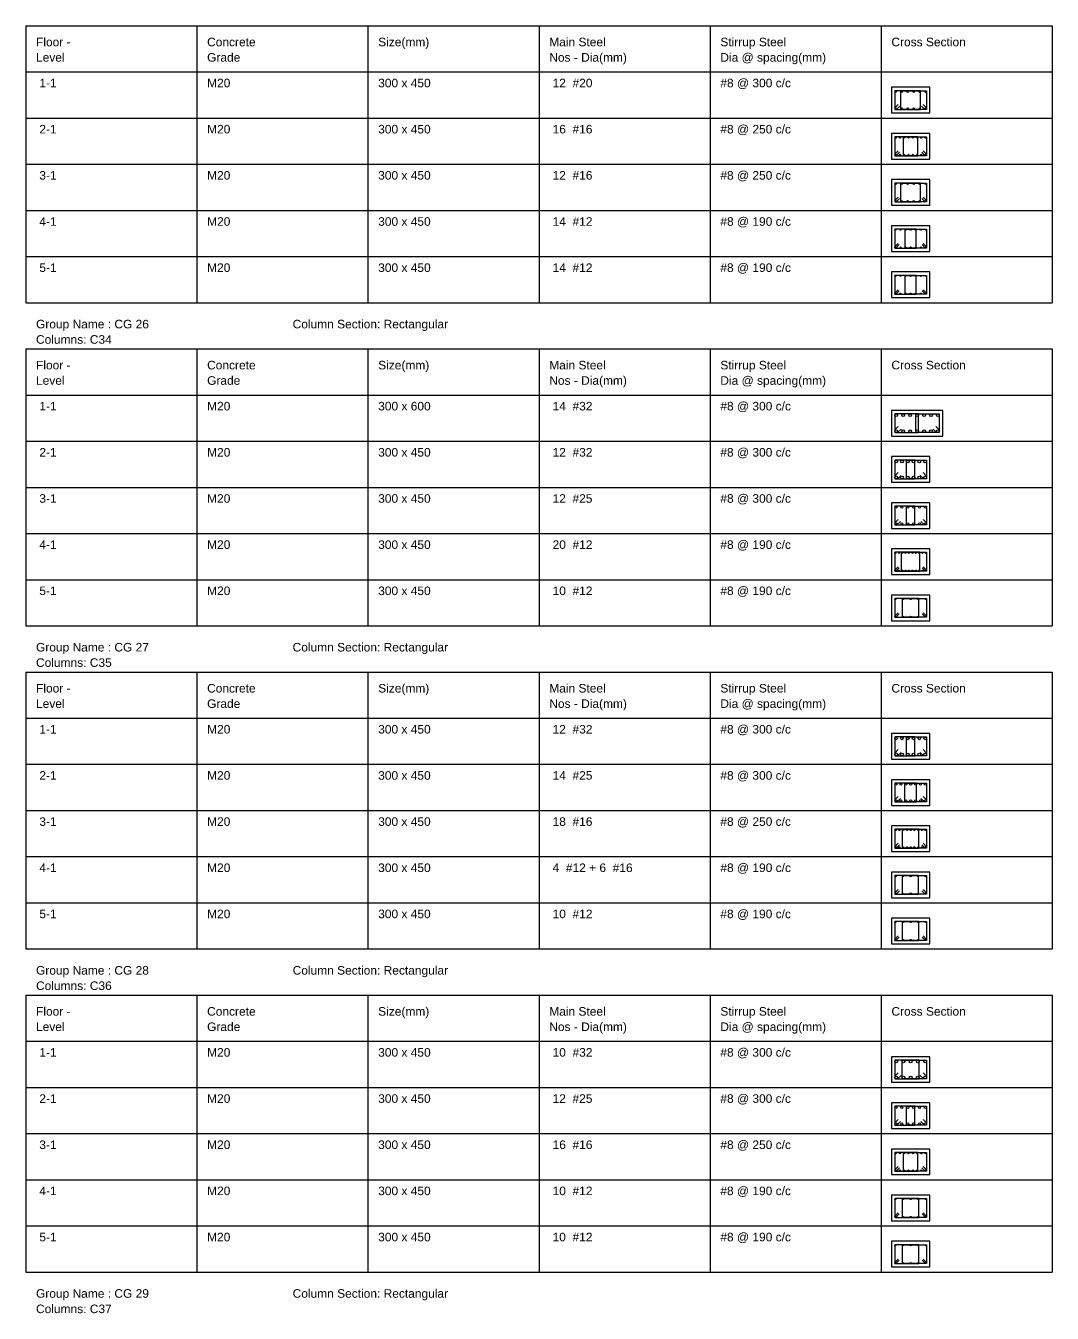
# Model space of a CAD drawing. Extents: x 28 to 264, y -211 to 74.
# Drawn here: x 73.06 to 85.06, y -50.64 to -35.58 of the extents above; entities that cross this region are included whole.
import ezdxf

# ---------------------------------------------------------------- set-up
doc = ezdxf.new("R2010")
doc.units = 0
doc.layers.add('Schedule', color=140, linetype='CONTINUOUS')
doc.styles.add('STRUDS_Arial', font='ARIAL.TTF', dxfattribs={"height": 0.04})

msp = doc.modelspace()

# ---------------------------------------------------------------- linework, layer by layer
at = {"layer": 'Schedule'}
for p, q in [((73.058, -35.5801), (85.058, -35.5801)), ((73.058, -35.5801), (73.058, -38.8201)), ((75.058, -35.5801), (75.058, -38.8201)), ((77.058, -35.5801), (77.058, -38.8201)), ((79.058, -35.5801), (79.058, -38.8201)), ((81.058, -35.5801), (81.058, -38.8201)), ((83.058, -35.5801), (83.058, -38.8201)), ((85.058, -35.5801), (85.058, -38.8201)), ((73.058, -36.1201), (85.058, -36.1201)), ((83.628, -36.3001), (83.178, -36.3001)), ((83.178, -36.3001), (83.178, -36.6001)), ((83.518, -36.3401), (83.218, -36.3401)), ((83.218, -36.3401), (83.218, -36.5601)), ((83.288, -36.5601), (83.288, -36.3401)), ((83.288, -36.3401), (83.588, -36.3401)), ((83.518, -36.5601), (83.518, -36.3401)), ((83.588, -36.3401), (83.588, -36.5601)), ((83.628, -36.6001), (83.628, -36.3001)), ((83.218, -36.5401), (83.258, -36.5001)), ((83.218, -36.5601), (83.518, -36.5601)), ((83.238, -36.5601), (83.278, -36.5201)), ((83.588, -36.5601), (83.288, -36.5601)), ((83.568, -36.5601), (83.528, -36.5201)), ((83.588, -36.5401), (83.548, -36.5001)), ((73.058, -36.6601), (85.058, -36.6601)), ((83.178, -36.6001), (83.628, -36.6001)), ((83.628, -36.8401), (83.178, -36.8401)), ((83.178, -36.8401), (83.178, -37.1401)), ((83.4869, -36.8801), (83.218, -36.8801)), ((83.218, -36.8801), (83.218, -37.1001)), ((83.3192, -37.1001), (83.3192, -36.8801)), ((83.3192, -36.8801), (83.588, -36.8801)), ((83.4869, -37.1001), (83.4869, -36.8801)), ((83.588, -36.8801), (83.588, -37.1001)), ((83.628, -37.1401), (83.628, -36.8401)), ((83.218, -37.0841), (83.258, -37.0441)), ((83.588, -37.0841), (83.548, -37.0441)), ((73.058, -37.2001), (85.058, -37.2001)), ((83.178, -37.1401), (83.628, -37.1401)), ((83.218, -37.1001), (83.4869, -37.1001)), ((83.234, -37.1001), (83.274, -37.0601)), ((83.588, -37.1001), (83.3192, -37.1001)), ((83.572, -37.1001), (83.532, -37.0601)), ((83.628, -37.3801), (83.178, -37.3801)), ((83.178, -37.3801), (83.178, -37.6801)), ((83.5172, -37.4201), (83.218, -37.4201)), ((83.218, -37.4201), (83.218, -37.6401)), ((83.2888, -37.6401), (83.2888, -37.4201)), ((83.2888, -37.4201), (83.588, -37.4201)), ((83.5172, -37.6401), (83.5172, -37.4201)), ((83.588, -37.4201), (83.588, -37.6401)), ((83.628, -37.6801), (83.628, -37.3801)), ((83.218, -37.6241), (83.258, -37.5841)), ((83.218, -37.6401), (83.5172, -37.6401)), ((83.234, -37.6401), (83.274, -37.6001)), ((83.588, -37.6401), (83.2888, -37.6401)), ((83.572, -37.6401), (83.532, -37.6001)), ((83.588, -37.6241), (83.548, -37.5841)), ((73.058, -37.7401), (85.058, -37.7401)), ((83.178, -37.6801), (83.628, -37.6801)), ((83.628, -37.9201), (83.178, -37.9201)), ((83.178, -37.9201), (83.178, -38.2201)), ((83.628, -38.2201), (83.628, -37.9201)), ((83.4687, -37.9601), (83.218, -37.9601)), ((83.218, -37.9601), (83.218, -38.1801)), ((83.3374, -38.1801), (83.3374, -37.9601)), ((83.3374, -37.9601), (83.588, -37.9601)), ((83.4687, -38.1801), (83.4687, -37.9601)), ((83.588, -37.9601), (83.588, -38.1801)), ((83.178, -38.2201), (83.628, -38.2201)), ((83.218, -38.1681), (83.258, -38.1281)), ((83.218, -38.1801), (83.4687, -38.1801)), ((83.23, -38.1801), (83.27, -38.1401)), ((83.588, -38.1801), (83.3374, -38.1801)), ((83.576, -38.1801), (83.536, -38.1401)), ((83.588, -38.1681), (83.548, -38.1281)), ((73.058, -38.2801), (85.058, -38.2801)), ((83.628, -38.4601), (83.178, -38.4601)), ((83.178, -38.4601), (83.178, -38.7601)), ((83.4687, -38.5001), (83.218, -38.5001)), ((83.218, -38.5001), (83.218, -38.7201)), ((83.3374, -38.7201), (83.3374, -38.5001)), ((83.3374, -38.5001), (83.588, -38.5001)), ((83.4687, -38.7201), (83.4687, -38.5001)), ((83.588, -38.5001), (83.588, -38.7201)), ((83.628, -38.7601), (83.628, -38.4601)), ((83.218, -38.7081), (83.258, -38.6681)), ((83.23, -38.7201), (83.27, -38.6801)), ((83.576, -38.7201), (83.536, -38.6801)), ((83.588, -38.7081), (83.548, -38.6681)), ((73.058, -38.8201), (85.058, -38.8201)), ((83.178, -38.7601), (83.628, -38.7601)), ((83.218, -38.7201), (83.4687, -38.7201)), ((83.588, -38.7201), (83.3374, -38.7201)), ((73.058, -39.3601), (85.058, -39.3601)), ((73.058, -39.3601), (73.058, -42.6001)), ((75.058, -39.3601), (75.058, -42.6001)), ((77.058, -39.3601), (77.058, -42.6001)), ((79.058, -39.3601), (79.058, -42.6001)), ((81.058, -39.3601), (81.058, -42.6001)), ((83.058, -39.3601), (83.058, -42.6001)), ((85.058, -39.3601), (85.058, -42.6001)), ((73.058, -39.9001), (85.058, -39.9001)), ((83.778, -40.0801), (83.178, -40.0801)), ((83.178, -40.0801), (83.178, -40.3801)), ((83.494, -40.1201), (83.218, -40.1201)), ((83.218, -40.1201), (83.218, -40.3401)), ((83.462, -40.3401), (83.462, -40.1201)), ((83.462, -40.1201), (83.738, -40.1201)), ((83.494, -40.3401), (83.494, -40.1201)), ((83.738, -40.1201), (83.738, -40.3401)), ((83.778, -40.3801), (83.778, -40.0801)), ((83.218, -40.3081), (83.258, -40.2681)), ((83.218, -40.3401), (83.494, -40.3401)), ((83.25, -40.3401), (83.29, -40.3001)), ((83.738, -40.3401), (83.462, -40.3401)), ((83.706, -40.3401), (83.666, -40.3001)), ((83.738, -40.3081), (83.698, -40.2681)), ((73.058, -40.4401), (85.058, -40.4401)), ((83.178, -40.3801), (83.778, -40.3801)), ((83.628, -40.6201), (83.178, -40.6201)), ((83.178, -40.6201), (83.178, -40.9201)), ((83.4528, -40.6601), (83.218, -40.6601)), ((83.218, -40.6601), (83.218, -40.8801)), ((83.3532, -40.8801), (83.3532, -40.6601)), ((83.3532, -40.6601), (83.588, -40.6601)), ((83.4528, -40.8801), (83.4528, -40.6601)), ((83.588, -40.6601), (83.588, -40.8801)), ((83.628, -40.9201), (83.628, -40.6201)), ((83.218, -40.8481), (83.258, -40.8081)), ((83.588, -40.8481), (83.548, -40.8081)), ((83.178, -40.9201), (83.628, -40.9201)), ((83.218, -40.8801), (83.4528, -40.8801)), ((83.25, -40.8801), (83.29, -40.8401)), ((83.588, -40.8801), (83.3532, -40.8801)), ((83.556, -40.8801), (83.516, -40.8401)), ((73.058, -40.9801), (85.058, -40.9801)), ((83.628, -41.1601), (83.178, -41.1601)), ((83.178, -41.1601), (83.178, -41.4601)), ((83.45, -41.2001), (83.218, -41.2001)), ((83.218, -41.2001), (83.218, -41.4201)), ((83.356, -41.4201), (83.356, -41.2001)), ((83.356, -41.2001), (83.588, -41.2001)), ((83.45, -41.4201), (83.45, -41.2001)), ((83.588, -41.2001), (83.588, -41.4201)), ((83.628, -41.4601), (83.628, -41.1601)), ((83.218, -41.3951), (83.258, -41.3551)), ((83.243, -41.4201), (83.283, -41.3801)), ((83.563, -41.4201), (83.523, -41.3801)), ((83.588, -41.3951), (83.548, -41.3551)), ((73.058, -41.5201), (85.058, -41.5201)), ((83.178, -41.4601), (83.628, -41.4601)), ((83.218, -41.4201), (83.45, -41.4201)), ((83.588, -41.4201), (83.356, -41.4201)), ((83.628, -41.7001), (83.178, -41.7001)), ((83.178, -41.7001), (83.178, -42.0001)), ((83.628, -42.0001), (83.628, -41.7001)), ((83.5085, -41.7401), (83.218, -41.7401)), ((83.218, -41.7401), (83.218, -41.9601)), ((83.2976, -41.9601), (83.2976, -41.7401)), ((83.2976, -41.7401), (83.588, -41.7401)), ((83.5085, -41.9601), (83.5085, -41.7401)), ((83.588, -41.7401), (83.588, -41.9601)), ((83.178, -42.0001), (83.628, -42.0001)), ((83.218, -41.9481), (83.258, -41.9081)), ((83.218, -41.9601), (83.5085, -41.9601)), ((83.23, -41.9601), (83.27, -41.9201)), ((83.588, -41.9601), (83.2976, -41.9601)), ((83.576, -41.9601), (83.536, -41.9201)), ((83.588, -41.9481), (83.548, -41.9081)), ((73.058, -42.0601), (85.058, -42.0601)), ((83.628, -42.2401), (83.178, -42.2401)), ((83.178, -42.2401), (83.178, -42.5401)), ((83.4985, -42.2801), (83.218, -42.2801)), ((83.218, -42.2801), (83.218, -42.5001)), ((83.3075, -42.5001), (83.3075, -42.2801)), ((83.3075, -42.2801), (83.588, -42.2801)), ((83.4985, -42.5001), (83.4985, -42.2801)), ((83.588, -42.2801), (83.588, -42.5001)), ((83.628, -42.5401), (83.628, -42.2401)), ((83.218, -42.4881), (83.258, -42.4481)), ((83.23, -42.5001), (83.27, -42.4601)), ((83.576, -42.5001), (83.536, -42.4601)), ((83.588, -42.4881), (83.548, -42.4481)), ((73.058, -42.6001), (85.058, -42.6001)), ((83.178, -42.5401), (83.628, -42.5401)), ((83.218, -42.5001), (83.4985, -42.5001)), ((83.588, -42.5001), (83.3075, -42.5001)), ((73.058, -43.1401), (85.058, -43.1401)), ((73.058, -43.1401), (73.058, -46.3801)), ((75.058, -43.1401), (75.058, -46.3801)), ((77.058, -43.1401), (77.058, -46.3801)), ((79.058, -43.1401), (79.058, -46.3801)), ((81.058, -43.1401), (81.058, -46.3801)), ((83.058, -43.1401), (83.058, -46.3801)), ((85.058, -43.1401), (85.058, -46.3801)), ((73.058, -43.6801), (85.058, -43.6801)), ((83.628, -43.8601), (83.178, -43.8601)), ((83.178, -43.8601), (83.178, -44.1601)), ((83.4528, -43.9001), (83.218, -43.9001)), ((83.218, -43.9001), (83.218, -44.1201)), ((83.3532, -44.1201), (83.3532, -43.9001)), ((83.3532, -43.9001), (83.588, -43.9001)), ((83.4528, -44.1201), (83.4528, -43.9001)), ((83.588, -43.9001), (83.588, -44.1201)), ((83.628, -44.1601), (83.628, -43.8601)), ((83.218, -44.0881), (83.258, -44.0481)), ((83.218, -44.1201), (83.4528, -44.1201)), ((83.25, -44.1201), (83.29, -44.0801)), ((83.588, -44.1201), (83.3532, -44.1201)), ((83.556, -44.1201), (83.516, -44.0801)), ((83.588, -44.0881), (83.548, -44.0481)), ((73.058, -44.2201), (85.058, -44.2201)), ((83.178, -44.1601), (83.628, -44.1601)), ((83.628, -44.4001), (83.178, -44.4001)), ((83.178, -44.4001), (83.178, -44.7001)), ((83.628, -44.7001), (83.628, -44.4001)), ((83.473, -44.4401), (83.218, -44.4401)), ((83.218, -44.4401), (83.218, -44.6601)), ((83.333, -44.6601), (83.333, -44.4401)), ((83.333, -44.4401), (83.588, -44.4401)), ((83.473, -44.6601), (83.473, -44.4401)), ((83.588, -44.4401), (83.588, -44.6601)), ((83.178, -44.7001), (83.628, -44.7001)), ((83.218, -44.6351), (83.258, -44.5951)), ((83.218, -44.6601), (83.473, -44.6601)), ((83.243, -44.6601), (83.283, -44.6201)), ((83.588, -44.6601), (83.333, -44.6601)), ((83.563, -44.6601), (83.523, -44.6201)), ((83.588, -44.6351), (83.548, -44.5951)), ((73.058, -44.7601), (85.058, -44.7601)), ((83.628, -44.9401), (83.178, -44.9401)), ((83.178, -44.9401), (83.178, -45.2401)), ((83.4995, -44.9801), (83.218, -44.9801)), ((83.218, -44.9801), (83.218, -45.2001)), ((83.3065, -45.2001), (83.3065, -44.9801)), ((83.3065, -44.9801), (83.588, -44.9801)), ((83.4995, -45.2001), (83.4995, -44.9801)), ((83.588, -44.9801), (83.588, -45.2001)), ((83.628, -45.2401), (83.628, -44.9401)), ((83.218, -45.1841), (83.258, -45.1441)), ((83.234, -45.2001), (83.274, -45.1601)), ((83.572, -45.2001), (83.532, -45.1601)), ((83.588, -45.1841), (83.548, -45.1441)), ((73.058, -45.3001), (85.058, -45.3001)), ((83.178, -45.2401), (83.628, -45.2401)), ((83.218, -45.2001), (83.4995, -45.2001)), ((83.588, -45.2001), (83.3065, -45.2001)), ((83.628, -45.4801), (83.178, -45.4801)), ((83.178, -45.4801), (83.178, -45.7801)), ((83.628, -45.7801), (83.628, -45.4801)), ((83.4955, -45.5201), (83.218, -45.5201)), ((83.218, -45.5201), (83.218, -45.7401)), ((83.3065, -45.7401), (83.3065, -45.5201)), ((83.3065, -45.5201), (83.588, -45.5201)), ((83.4955, -45.7401), (83.4955, -45.5201)), ((83.588, -45.5201), (83.588, -45.7401)), ((83.178, -45.7801), (83.628, -45.7801)), ((83.218, -45.7241), (83.258, -45.6841)), ((83.218, -45.7401), (83.4955, -45.7401)), ((83.234, -45.7401), (83.274, -45.7001)), ((83.588, -45.7401), (83.3065, -45.7401)), ((83.572, -45.7401), (83.532, -45.7001)), ((83.588, -45.7241), (83.548, -45.6841)), ((73.058, -45.8401), (85.058, -45.8401)), ((83.628, -46.0201), (83.178, -46.0201)), ((83.178, -46.0201), (83.178, -46.3201)), ((83.4985, -46.0601), (83.218, -46.0601)), ((83.218, -46.0601), (83.218, -46.2801)), ((83.3075, -46.2801), (83.3075, -46.0601)), ((83.3075, -46.0601), (83.588, -46.0601)), ((83.4985, -46.2801), (83.4985, -46.0601)), ((83.588, -46.0601), (83.588, -46.2801)), ((83.628, -46.3201), (83.628, -46.0201)), ((83.218, -46.2681), (83.258, -46.2281)), ((83.588, -46.2681), (83.548, -46.2281)), ((73.058, -46.3801), (85.058, -46.3801)), ((83.178, -46.3201), (83.628, -46.3201)), ((83.218, -46.2801), (83.4985, -46.2801)), ((83.23, -46.2801), (83.27, -46.2401)), ((83.588, -46.2801), (83.3075, -46.2801)), ((83.576, -46.2801), (83.536, -46.2401)), ((73.058, -46.9201), (85.058, -46.9201)), ((73.058, -46.9201), (73.058, -50.1601)), ((75.058, -46.9201), (75.058, -50.1601)), ((77.058, -46.9201), (77.058, -50.1601)), ((79.058, -46.9201), (79.058, -50.1601)), ((81.058, -46.9201), (81.058, -50.1601)), ((83.058, -46.9201), (83.058, -50.1601)), ((85.058, -46.9201), (85.058, -50.1601)), ((73.058, -47.4601), (85.058, -47.4601)), ((83.628, -47.6401), (83.178, -47.6401)), ((83.178, -47.6401), (83.178, -47.9401)), ((83.5035, -47.6801), (83.218, -47.6801)), ((83.218, -47.6801), (83.218, -47.9001)), ((83.3025, -47.9001), (83.3025, -47.6801)), ((83.3025, -47.6801), (83.588, -47.6801)), ((83.5035, -47.9001), (83.5035, -47.6801)), ((83.588, -47.6801), (83.588, -47.9001)), ((83.628, -47.9401), (83.628, -47.6401)), ((83.218, -47.8681), (83.258, -47.8281)), ((83.25, -47.9001), (83.29, -47.8601)), ((83.556, -47.9001), (83.516, -47.8601)), ((83.588, -47.8681), (83.548, -47.8281)), ((73.058, -48.0001), (85.058, -48.0001)), ((83.178, -47.9401), (83.628, -47.9401)), ((83.218, -47.9001), (83.5035, -47.9001)), ((83.588, -47.9001), (83.3025, -47.9001)), ((83.628, -48.1801), (83.178, -48.1801)), ((83.178, -48.1801), (83.178, -48.4801)), ((83.628, -48.4801), (83.628, -48.1801)), ((83.45, -48.2201), (83.218, -48.2201)), ((83.218, -48.2201), (83.218, -48.4401)), ((83.356, -48.4401), (83.356, -48.2201)), ((83.356, -48.2201), (83.588, -48.2201)), ((83.45, -48.4401), (83.45, -48.2201)), ((83.588, -48.2201), (83.588, -48.4401)), ((83.178, -48.4801), (83.628, -48.4801)), ((83.218, -48.4151), (83.258, -48.3751)), ((83.218, -48.4401), (83.45, -48.4401)), ((83.243, -48.4401), (83.283, -48.4001)), ((83.588, -48.4401), (83.356, -48.4401)), ((83.563, -48.4401), (83.523, -48.4001)), ((83.588, -48.4151), (83.548, -48.3751)), ((73.058, -48.5401), (85.058, -48.5401)), ((83.628, -48.7201), (83.178, -48.7201)), ((83.178, -48.7201), (83.178, -49.0201)), ((83.4869, -48.7601), (83.218, -48.7601)), ((83.218, -48.7601), (83.218, -48.9801)), ((83.3192, -48.9801), (83.3192, -48.7601)), ((83.3192, -48.7601), (83.588, -48.7601)), ((83.4869, -48.9801), (83.4869, -48.7601)), ((83.588, -48.7601), (83.588, -48.9801)), ((83.628, -49.0201), (83.628, -48.7201)), ((83.218, -48.9641), (83.258, -48.9241)), ((83.234, -48.9801), (83.274, -48.9401)), ((83.572, -48.9801), (83.532, -48.9401)), ((83.588, -48.9641), (83.548, -48.9241)), ((73.058, -49.0801), (85.058, -49.0801)), ((83.178, -49.0201), (83.628, -49.0201)), ((83.218, -48.9801), (83.4869, -48.9801)), ((83.588, -48.9801), (83.3192, -48.9801)), ((83.628, -49.2601), (83.178, -49.2601)), ((83.178, -49.2601), (83.178, -49.5601)), ((83.4985, -49.3001), (83.218, -49.3001)), ((83.218, -49.3001), (83.218, -49.5201)), ((83.3075, -49.5201), (83.3075, -49.3001)), ((83.3075, -49.3001), (83.588, -49.3001)), ((83.4985, -49.5201), (83.4985, -49.3001)), ((83.588, -49.3001), (83.588, -49.5201)), ((83.628, -49.5601), (83.628, -49.2601)), ((83.218, -49.5081), (83.258, -49.4681)), ((83.218, -49.5201), (83.4985, -49.5201)), ((83.23, -49.5201), (83.27, -49.4801)), ((83.588, -49.5201), (83.3075, -49.5201)), ((83.576, -49.5201), (83.536, -49.4801)), ((83.588, -49.5081), (83.548, -49.4681)), ((73.058, -49.6201), (85.058, -49.6201)), ((83.178, -49.5601), (83.628, -49.5601)), ((83.628, -49.8001), (83.178, -49.8001)), ((83.178, -49.8001), (83.178, -50.1001)), ((83.4985, -49.8401), (83.218, -49.8401)), ((83.218, -49.8401), (83.218, -50.0601)), ((83.3075, -50.0601), (83.3075, -49.8401)), ((83.3075, -49.8401), (83.588, -49.8401)), ((83.4985, -50.0601), (83.4985, -49.8401)), ((83.588, -49.8401), (83.588, -50.0601)), ((83.628, -50.1001), (83.628, -49.8001)), ((83.178, -50.1001), (83.628, -50.1001)), ((83.218, -50.0481), (83.258, -50.0081)), ((83.218, -50.0601), (83.4985, -50.0601)), ((83.23, -50.0601), (83.27, -50.0201)), ((83.588, -50.0601), (83.3075, -50.0601)), ((83.576, -50.0601), (83.536, -50.0201)), ((83.588, -50.0481), (83.548, -50.0081)), ((73.058, -50.1601), (85.058, -50.1601))]:
    msp.add_line(p, q, dxfattribs=at)
for centre, radius in [((83.228, -36.3501), 0.01), ((83.298, -36.3501), 0.01), ((83.368, -36.3501), 0.01), ((83.438, -36.3501), 0.01), ((83.508, -36.3501), 0.01), ((83.578, -36.3501), 0.01), ((83.228, -36.5501), 0.01), ((83.298, -36.5501), 0.01), ((83.368, -36.5501), 0.01), ((83.438, -36.5501), 0.01), ((83.508, -36.5501), 0.01), ((83.578, -36.5501), 0.01), ((83.226, -36.8881), 0.008), ((83.2766, -36.8881), 0.008), ((83.3272, -36.8881), 0.008), ((83.3777, -36.8881), 0.008), ((83.4283, -36.8881), 0.008), ((83.4789, -36.8881), 0.008), ((83.5294, -36.8881), 0.008), ((83.58, -36.8881), 0.008), ((83.226, -37.0921), 0.008), ((83.2766, -37.0921), 0.008), ((83.3272, -37.0921), 0.008), ((83.3777, -37.0921), 0.008), ((83.4283, -37.0921), 0.008), ((83.4789, -37.0921), 0.008), ((83.5294, -37.0921), 0.008), ((83.58, -37.0921), 0.008), ((83.226, -37.4281), 0.008), ((83.2968, -37.4281), 0.008), ((83.3676, -37.4281), 0.008), ((83.4384, -37.4281), 0.008), ((83.5092, -37.4281), 0.008), ((83.58, -37.4281), 0.008), ((83.226, -37.6321), 0.008), ((83.2968, -37.6321), 0.008), ((83.3676, -37.6321), 0.008), ((83.4384, -37.6321), 0.008), ((83.5092, -37.6321), 0.008), ((83.58, -37.6321), 0.008), ((83.224, -37.9661), 0.006), ((83.2837, -37.9661), 0.006), ((83.3434, -37.9661), 0.006), ((83.403, -37.9661), 0.006), ((83.4627, -37.9661), 0.006), ((83.5223, -37.9661), 0.006), ((83.582, -37.9661), 0.006), ((83.224, -38.1741), 0.006), ((83.2837, -38.1741), 0.006), ((83.3434, -38.1741), 0.006), ((83.403, -38.1741), 0.006), ((83.4627, -38.1741), 0.006), ((83.5223, -38.1741), 0.006), ((83.582, -38.1741), 0.006), ((83.224, -38.5061), 0.006), ((83.2837, -38.5061), 0.006), ((83.3434, -38.5061), 0.006), ((83.403, -38.5061), 0.006), ((83.4627, -38.5061), 0.006), ((83.5223, -38.5061), 0.006), ((83.582, -38.5061), 0.006), ((83.224, -38.7141), 0.006), ((83.2837, -38.7141), 0.006), ((83.3434, -38.7141), 0.006), ((83.403, -38.7141), 0.006), ((83.4627, -38.7141), 0.006), ((83.5223, -38.7141), 0.006), ((83.582, -38.7141), 0.006), ((83.234, -40.1361), 0.016), ((83.3154, -40.1361), 0.016), ((83.3967, -40.1361), 0.016), ((83.478, -40.1361), 0.016), ((83.5593, -40.1361), 0.016), ((83.6407, -40.1361), 0.016), ((83.722, -40.1361), 0.016), ((83.234, -40.3241), 0.016), ((83.3154, -40.3241), 0.016), ((83.3967, -40.3241), 0.016), ((83.478, -40.3241), 0.016), ((83.5593, -40.3241), 0.016), ((83.6407, -40.3241), 0.016), ((83.722, -40.3241), 0.016), ((83.234, -40.6761), 0.016), ((83.3016, -40.6761), 0.016), ((83.3692, -40.6761), 0.016), ((83.4368, -40.6761), 0.016), ((83.5044, -40.6761), 0.016), ((83.572, -40.6761), 0.016), ((83.234, -40.8641), 0.016), ((83.3016, -40.8641), 0.016), ((83.3692, -40.8641), 0.016), ((83.4368, -40.8641), 0.016), ((83.5044, -40.8641), 0.016), ((83.572, -40.8641), 0.016), ((83.2305, -41.2126), 0.0125), ((83.2995, -41.2126), 0.0125), ((83.3685, -41.2126), 0.0125), ((83.4375, -41.2126), 0.0125), ((83.5065, -41.2126), 0.0125), ((83.5755, -41.2126), 0.0125), ((83.2305, -41.4076), 0.0125), ((83.2995, -41.4076), 0.0125), ((83.3685, -41.4076), 0.0125), ((83.4375, -41.4076), 0.0125), ((83.5065, -41.4076), 0.0125), ((83.5755, -41.4076), 0.0125), ((83.224, -41.7461), 0.006), ((83.2638, -41.7461), 0.006), ((83.3036, -41.7461), 0.006), ((83.3434, -41.7461), 0.006), ((83.3831, -41.7461), 0.006), ((83.4229, -41.7461), 0.006), ((83.4627, -41.7461), 0.006), ((83.5025, -41.7461), 0.006), ((83.5422, -41.7461), 0.006), ((83.582, -41.7461), 0.006), ((83.224, -41.9541), 0.006), ((83.2638, -41.9541), 0.006), ((83.3036, -41.9541), 0.006), ((83.3434, -41.9541), 0.006), ((83.3831, -41.9541), 0.006), ((83.4229, -41.9541), 0.006), ((83.4627, -41.9541), 0.006), ((83.5025, -41.9541), 0.006), ((83.5422, -41.9541), 0.006), ((83.582, -41.9541), 0.006), ((83.224, -42.2861), 0.006), ((83.3135, -42.2861), 0.006), ((83.403, -42.2861), 0.006), ((83.4925, -42.2861), 0.006), ((83.582, -42.2861), 0.006), ((83.224, -42.4941), 0.006), ((83.3135, -42.4941), 0.006), ((83.403, -42.4941), 0.006), ((83.4925, -42.4941), 0.006), ((83.582, -42.4941), 0.006), ((83.234, -43.9161), 0.016), ((83.3016, -43.9161), 0.016), ((83.3692, -43.9161), 0.016), ((83.4368, -43.9161), 0.016), ((83.5044, -43.9161), 0.016), ((83.572, -43.9161), 0.016), ((83.234, -44.1041), 0.016), ((83.3016, -44.1041), 0.016), ((83.3692, -44.1041), 0.016), ((83.4368, -44.1041), 0.016), ((83.5044, -44.1041), 0.016), ((83.572, -44.1041), 0.016), ((83.2305, -44.4526), 0.0125), ((83.288, -44.4526), 0.0125), ((83.3455, -44.4526), 0.0125), ((83.403, -44.4526), 0.0125), ((83.4605, -44.4526), 0.0125), ((83.518, -44.4526), 0.0125), ((83.5755, -44.4526), 0.0125), ((83.2305, -44.6476), 0.0125), ((83.288, -44.6476), 0.0125), ((83.3455, -44.6476), 0.0125), ((83.403, -44.6476), 0.0125), ((83.4605, -44.6476), 0.0125), ((83.518, -44.6476), 0.0125), ((83.5755, -44.6476), 0.0125), ((83.226, -44.9881), 0.008), ((83.2703, -44.9881), 0.008), ((83.3145, -44.9881), 0.008), ((83.3588, -44.9881), 0.008), ((83.403, -44.9881), 0.008), ((83.4473, -44.9881), 0.008), ((83.4915, -44.9881), 0.008), ((83.5358, -44.9881), 0.008), ((83.58, -44.9881), 0.008), ((83.226, -45.1921), 0.008), ((83.2703, -45.1921), 0.008), ((83.3145, -45.1921), 0.008), ((83.3588, -45.1921), 0.008), ((83.403, -45.1921), 0.008), ((83.4473, -45.1921), 0.008), ((83.4915, -45.1921), 0.008), ((83.5358, -45.1921), 0.008), ((83.58, -45.1921), 0.008), ((83.226, -45.5281), 0.008), ((83.3125, -45.5281), 0.006), ((83.403, -45.5281), 0.008), ((83.4895, -45.5281), 0.006), ((83.58, -45.5281), 0.008), ((83.226, -45.7321), 0.008), ((83.3125, -45.7341), 0.006), ((83.403, -45.7321), 0.008), ((83.4895, -45.7341), 0.006), ((83.58, -45.7321), 0.008), ((83.224, -46.0661), 0.006), ((83.3135, -46.0661), 0.006), ((83.403, -46.0661), 0.006), ((83.4925, -46.0661), 0.006), ((83.582, -46.0661), 0.006), ((83.224, -46.2741), 0.006), ((83.3135, -46.2741), 0.006), ((83.403, -46.2741), 0.006), ((83.4925, -46.2741), 0.006), ((83.582, -46.2741), 0.006), ((83.234, -47.6961), 0.016), ((83.3185, -47.6961), 0.016), ((83.403, -47.6961), 0.016), ((83.4875, -47.6961), 0.016), ((83.572, -47.6961), 0.016), ((83.234, -47.8841), 0.016), ((83.3185, -47.8841), 0.016), ((83.403, -47.8841), 0.016), ((83.4875, -47.8841), 0.016), ((83.572, -47.8841), 0.016), ((83.2305, -48.2326), 0.0125), ((83.2995, -48.2326), 0.0125), ((83.3685, -48.2326), 0.0125), ((83.4375, -48.2326), 0.0125), ((83.5065, -48.2326), 0.0125), ((83.5755, -48.2326), 0.0125), ((83.2305, -48.4276), 0.0125), ((83.2995, -48.4276), 0.0125), ((83.3685, -48.4276), 0.0125), ((83.4375, -48.4276), 0.0125), ((83.5065, -48.4276), 0.0125), ((83.5755, -48.4276), 0.0125), ((83.226, -48.7681), 0.008), ((83.2766, -48.7681), 0.008), ((83.3272, -48.7681), 0.008), ((83.3777, -48.7681), 0.008), ((83.4283, -48.7681), 0.008), ((83.4789, -48.7681), 0.008), ((83.5294, -48.7681), 0.008), ((83.58, -48.7681), 0.008), ((83.226, -48.9721), 0.008), ((83.2766, -48.9721), 0.008), ((83.3272, -48.9721), 0.008), ((83.3777, -48.9721), 0.008), ((83.4283, -48.9721), 0.008), ((83.4789, -48.9721), 0.008), ((83.5294, -48.9721), 0.008), ((83.58, -48.9721), 0.008), ((83.224, -49.3061), 0.006), ((83.3135, -49.3061), 0.006), ((83.403, -49.3061), 0.006), ((83.4925, -49.3061), 0.006), ((83.582, -49.3061), 0.006), ((83.224, -49.5141), 0.006), ((83.3135, -49.5141), 0.006), ((83.403, -49.5141), 0.006), ((83.4925, -49.5141), 0.006), ((83.582, -49.5141), 0.006), ((83.224, -49.8461), 0.006), ((83.3135, -49.8461), 0.006), ((83.403, -49.8461), 0.006), ((83.4925, -49.8461), 0.006), ((83.582, -49.8461), 0.006), ((83.224, -50.0541), 0.006), ((83.3135, -50.0541), 0.006), ((83.403, -50.0541), 0.006), ((83.4925, -50.0541), 0.006), ((83.582, -50.0541), 0.006)]:
    msp.add_circle(centre, radius, dxfattribs=at)

# ---------------------------------------------------------------- texts
at = {"layer": 'Schedule', "style": 'STRUDS_Arial'}
for s, p in [('Floor - ', (73.178, -35.8201)), ('Concrete', (75.178, -35.8201)), ('Size(mm)', (77.178, -35.8201)), ('Main Steel', (79.178, -35.8201)), ('Stirrup Steel', (81.178, -35.8201)), ('Cross Section', (83.178, -35.8201)), ('Level', (73.178, -36.0001)), ('Grade', (75.178, -36.0001)), ('Nos - Dia(mm)', (79.178, -36.0001)), ('Dia @ spacing(mm)', (81.178, -36.0001)), (' 1-1', (73.178, -36.3001)), ('M20', (75.178, -36.3001)), ('300 x 450 ', (77.178, -36.3001)), (' 12  #20 ', (79.178, -36.3001)), ('#8 @ 300 c/c', (81.178, -36.3001)), (' 2-1', (73.178, -36.8401)), ('M20', (75.178, -36.8401)), ('300 x 450 ', (77.178, -36.8401)), (' 16  #16 ', (79.178, -36.8401)), ('#8 @ 250 c/c', (81.178, -36.8401)), (' 3-1', (73.178, -37.3801)), ('M20', (75.178, -37.3801)), ('300 x 450 ', (77.178, -37.3801)), (' 12  #16 ', (79.178, -37.3801)), ('#8 @ 250 c/c', (81.178, -37.3801)), (' 4-1', (73.178, -37.9201)), ('M20', (75.178, -37.9201)), ('300 x 450 ', (77.178, -37.9201)), (' 14  #12 ', (79.178, -37.9201)), ('#8 @ 190 c/c', (81.178, -37.9201)), (' 5-1', (73.178, -38.4601)), ('M20', (75.178, -38.4601)), ('300 x 450 ', (77.178, -38.4601)), (' 14  #12 ', (79.178, -38.4601)), ('#8 @ 190 c/c', (81.178, -38.4601)), ('Group Name : CG 26', (73.178, -39.1201)), ('Column Section: Rectangular ', (76.178, -39.1201)), ('Columns: C34 ', (73.178, -39.3001)), ('Floor - ', (73.178, -39.6001)), ('Concrete', (75.178, -39.6001)), ('Size(mm)', (77.178, -39.6001)), ('Main Steel', (79.178, -39.6001)), ('Stirrup Steel', (81.178, -39.6001)), ('Cross Section', (83.178, -39.6001)), ('Level', (73.178, -39.7801)), ('Grade', (75.178, -39.7801)), ('Nos - Dia(mm)', (79.178, -39.7801)), ('Dia @ spacing(mm)', (81.178, -39.7801)), (' 1-1', (73.178, -40.0801)), ('M20', (75.178, -40.0801)), ('300 x 600 ', (77.178, -40.0801)), (' 14  #32 ', (79.178, -40.0801)), ('#8 @ 300 c/c', (81.178, -40.0801)), ('#8 @ 300 c/c', (81.178, -40.6201)), (' 2-1', (73.178, -40.6201)), ('M20', (75.178, -40.6201)), ('300 x 450 ', (77.178, -40.6201)), (' 12  #32 ', (79.178, -40.6201)), (' 3-1', (73.178, -41.1601)), ('M20', (75.178, -41.1601)), ('300 x 450 ', (77.178, -41.1601)), (' 12  #25 ', (79.178, -41.1601)), ('#8 @ 300 c/c', (81.178, -41.1601)), (' 4-1', (73.178, -41.7001)), ('M20', (75.178, -41.7001)), ('300 x 450 ', (77.178, -41.7001)), (' 20  #12 ', (79.178, -41.7001)), ('#8 @ 190 c/c', (81.178, -41.7001)), (' 5-1', (73.178, -42.2401)), ('M20', (75.178, -42.2401)), ('300 x 450 ', (77.178, -42.2401)), (' 10  #12 ', (79.178, -42.2401)), ('#8 @ 190 c/c', (81.178, -42.2401)), ('Group Name : CG 27', (73.178, -42.9001)), ('Column Section: Rectangular ', (76.178, -42.9001)), ('Columns: C35 ', (73.178, -43.0801)), ('Floor - ', (73.178, -43.3801)), ('Concrete', (75.178, -43.3801)), ('Size(mm)', (77.178, -43.3801)), ('Main Steel', (79.178, -43.3801)), ('Stirrup Steel', (81.178, -43.3801)), ('Cross Section', (83.178, -43.3801)), ('Level', (73.178, -43.5601)), ('Grade', (75.178, -43.5601)), ('Nos - Dia(mm)', (79.178, -43.5601)), ('Dia @ spacing(mm)', (81.178, -43.5601)), (' 1-1', (73.178, -43.8601)), ('M20', (75.178, -43.8601)), ('300 x 450 ', (77.178, -43.8601)), (' 12  #32 ', (79.178, -43.8601)), ('#8 @ 300 c/c', (81.178, -43.8601)), (' 2-1', (73.178, -44.4001)), ('M20', (75.178, -44.4001)), ('300 x 450 ', (77.178, -44.4001)), (' 14  #25 ', (79.178, -44.4001)), ('#8 @ 300 c/c', (81.178, -44.4001)), (' 3-1', (73.178, -44.9401)), ('M20', (75.178, -44.9401)), ('300 x 450 ', (77.178, -44.9401)), (' 18  #16 ', (79.178, -44.9401)), ('#8 @ 250 c/c', (81.178, -44.9401)), (' 4-1', (73.178, -45.4801)), ('M20', (75.178, -45.4801)), ('300 x 450 ', (77.178, -45.4801)), (' 4  #12 + 6  #16 ', (79.178, -45.4801)), ('#8 @ 190 c/c', (81.178, -45.4801)), (' 5-1', (73.178, -46.0201)), ('M20', (75.178, -46.0201)), ('300 x 450 ', (77.178, -46.0201)), (' 10  #12 ', (79.178, -46.0201)), ('#8 @ 190 c/c', (81.178, -46.0201)), ('Group Name : CG 28', (73.178, -46.6801)), ('Column Section: Rectangular ', (76.178, -46.6801)), ('Columns: C36 ', (73.178, -46.8601)), ('Floor - ', (73.178, -47.1601)), ('Concrete', (75.178, -47.1601)), ('Size(mm)', (77.178, -47.1601)), ('Main Steel', (79.178, -47.1601)), ('Stirrup Steel', (81.178, -47.1601)), ('Cross Section', (83.178, -47.1601)), ('Level', (73.178, -47.3401)), ('Grade', (75.178, -47.3401)), ('Nos - Dia(mm)', (79.178, -47.3401)), ('Dia @ spacing(mm)', (81.178, -47.3401)), (' 1-1', (73.178, -47.6401)), ('M20', (75.178, -47.6401)), ('300 x 450 ', (77.178, -47.6401)), (' 10  #32 ', (79.178, -47.6401)), ('#8 @ 300 c/c', (81.178, -47.6401)), (' 2-1', (73.178, -48.1801)), ('M20', (75.178, -48.1801)), ('300 x 450 ', (77.178, -48.1801)), (' 12  #25 ', (79.178, -48.1801)), ('#8 @ 300 c/c', (81.178, -48.1801)), (' 3-1', (73.178, -48.7201)), ('M20', (75.178, -48.7201)), ('300 x 450 ', (77.178, -48.7201)), (' 16  #16 ', (79.178, -48.7201)), ('#8 @ 250 c/c', (81.178, -48.7201)), (' 4-1', (73.178, -49.2601)), ('M20', (75.178, -49.2601)), ('300 x 450 ', (77.178, -49.2601)), (' 10  #12 ', (79.178, -49.2601)), ('#8 @ 190 c/c', (81.178, -49.2601)), (' 5-1', (73.178, -49.8001)), ('M20', (75.178, -49.8001)), ('300 x 450 ', (77.178, -49.8001)), (' 10  #12 ', (79.178, -49.8001)), ('#8 @ 190 c/c', (81.178, -49.8001)), ('Group Name : CG 29', (73.178, -50.4601)), ('Column Section: Rectangular ', (76.178, -50.4601)), ('Columns: C37 ', (73.178, -50.6401))]:
    msp.add_text(s, height=0.1, dxfattribs=at).set_placement(p)

doc.saveas('drawing.dxf')
